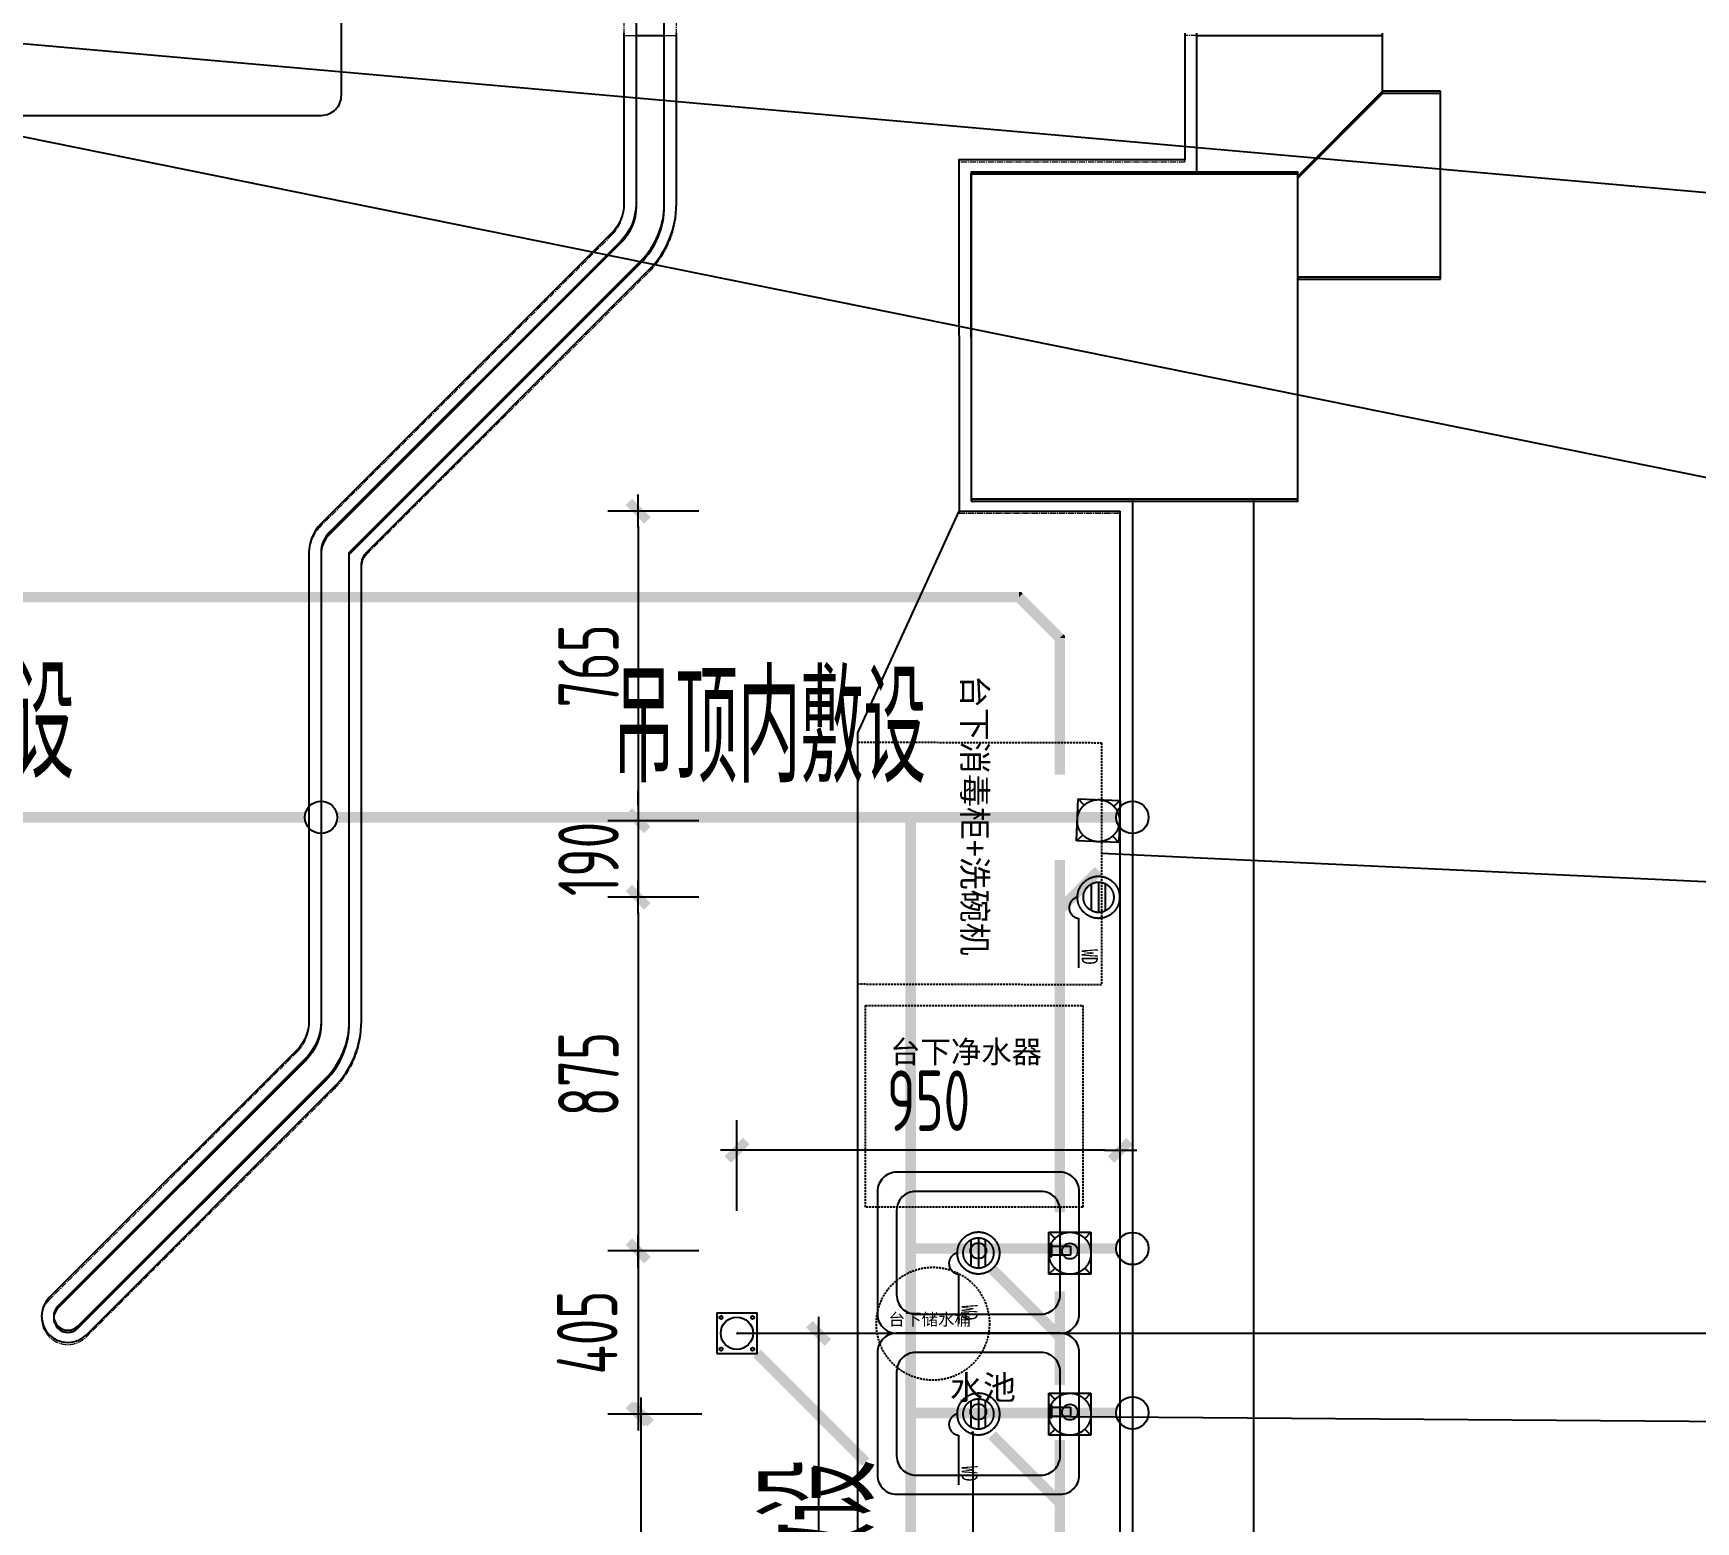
# Model space of a CAD drawing. Header units: millimetres. Extents: x -42850 to 60853, y 3819 to 26094.
# Drawn here: x 20791 to 24910, y 16432 to 20120 of the extents above; entities that cross this region are included whole.
import ezdxf
from ezdxf.enums import TextEntityAlignment as Align

# ---------------------------------------------------------------- set-up
doc = ezdxf.new("R2010")
doc.units = ezdxf.units.MM
doc.header["$LTSCALE"] = 200
for name, pattern in [('DASH', [0.35, 0.25, -0.1]), ('DASHED2', [0.375, 0.25, -0.125]), ('M-CENTER', [11.25, 7.5, -1.25, 1.25, -1.25])]:
    doc.linetypes.add(name, pattern=pattern)
for name, color, linetype in [('A-DIM--土建尺寸', 44, 'Continuous'), ('A-WALL-墙体', 160, 'Continuous'), ('EC-LAUN-给排水', 1, 'DASH'), ('FF-FINISH DIM-完成面尺寸', 44, 'Continuous'), ('PIPE-废水', 31, 'TG_F'), ('PIPE-给水', 3, 'TG_J'), ('TWT_TEXT', 7, 'Continuous'), ('VPIPE-给水', 3, 'Continuous'), ('全灰平面', 250, 'Continuous')]:
    doc.layers.add(name, color=color, linetype=linetype)
doc.layers.add('FF-FINISH-墙体完成面', color=20, linetype='M-CENTER', lineweight=13)
doc.styles.add('CCD-DIM', font='archs.shx', dxfattribs={"width": 0.75})
doc.styles.add('DIM', font='')
doc.styles.get("Standard").update_dxf_attribs({"font": 'gbenor.shx', "width": 0.8, "bigfont": 'gbcbig.shx'})
doc.styles.add('TG_LINETYPE', font='SIMPLEX', dxfattribs={"width": 0.8, "height": 2.5, "bigfont": 'HZTXT'})
doc.styles.add('TongRui-JC', font='times.ttf')
doc.styles.add('宋体', font='')
doc.styles.get('DIM').set_extended_font_data('SimSun')
doc.styles.get('宋体').set_extended_font_data('SimSun')
doc.linetypes.add('TG_F', pattern='A,2,-0.3,["F",TG_LINETYPE,S=0.1,R=0,X=-0.23,Y=-0.15],0', length=2.3)
doc.linetypes.add('TG_J', pattern='A,2,-0.3,["J",TG_LINETYPE,S=0.1,R=0,X=-0.23,Y=-0.15],0', length=2.3)
doc.dimstyles.new('CCD_DIM_1', dxfattribs={"dimtxt": 2, "dimasz": 0.5, "dimexe": 1, "dimexo": 1.5, "dimgap": 0.6, "dimtad": 1, "dimdec": 0, "dimrnd": 5, "dimzin": 12, "dimdsep": 46, "dimtxsty": 'CCD-DIM', "dimblk": 'CCD_Dimension_Tick', "dimcen": 0.125, "dimclrd": 44, "dimclre": 44, "dimclrt": 50, "dimadec": 0, "dimazin": 0, "dimtfac": 1, "dimtdec": 0, "dimtix": 1, "dimtmove": 1, "dimatfit": 3, "dimldrblk": 'CCD_Leader_Dot', "dimfxl": 2, "dimfxlon": 1, "dimtvp": 1, "dimtolj": 1, "dimtzin": 0, "dimarcsym": 0})
doc.dimstyles.new('CCD_DIM_100', dxfattribs={"dimscale": 100, "dimtxt": 2.5, "dimasz": 0.3, "dimexe": 0.5, "dimexo": 1.5, "dimgap": 0.6, "dimtad": 1, "dimdec": 0, "dimrnd": 5, "dimzin": 12, "dimdsep": 46, "dimtxsty": 'CCD-DIM', "dimblk": 'CCD_Dimension_Tick', "dimcen": 0.125, "dimclrd": 44, "dimclre": 44, "dimclrt": 50, "dimadec": 0, "dimazin": 0, "dimtfac": 1, "dimtdec": 0, "dimtix": 1, "dimtmove": 1, "dimatfit": 3, "dimldrblk": 'CCD_Leader_Dot', "dimfxl": 2, "dimfxlon": 1, "dimtvp": 1, "dimtolj": 1, "dimtzin": 0, "dimarcsym": 0})
doc.dimstyles.new('引线', dxfattribs={"dimtxt": 2.5, "dimasz": 1, "dimexe": 1, "dimexo": 1, "dimgap": 1, "dimtad": 1, "dimdec": 0, "dimzin": 0, "dimdsep": 46, "dimtxsty": 'DIM', "dimblk": 'ARCHTICK', "dimcen": 0, "dimclrd": 256, "dimclre": 256, "dimclrt": 256, "dimadec": 0, "dimazin": 0, "dimtfac": 0.5, "dimtdec": 0, "dimtix": 1, "dimtmove": 2, "dimatfit": 2, "dimldrblk": 'A', "dimfxl": 6, "dimfxlon": 1, "dimtolj": 1, "dimtzin": 0, "dimlwd": -1, "dimlwe": -1, "dimarcsym": 0})

# ---------------------------------------------------------------- blocks, each defined once
blk = doc.blocks.new('_ARCHTICK')
at = {"color": 0, "linetype": 'ByBlock', "const_width": 0.4}
blk.add_lwpolyline([(-0.5, -0.5), (0.5, 0.5)], dxfattribs=at)
blk = doc.blocks.new('A')
at = {"color": 0, "lineweight": -2}
for p, q in [((-0.4, 0), (-2.1, 0)), ((-1.4, 1.1), (-1.1, 1.4)), ((-1.4, 1.1), (-0.4, 0)), ((-1.4, -1.1), (-0.4, 0)), ((-1.1, 1.4), (0, 0)), ((-1.1, -1.4), (0, 0)), ((-1.4, -1.1), (-1.1, -1.4))]:
    blk.add_line(p, q, dxfattribs=at)
for points in [[(-1.4, 1.1), (-1.1, 1.4), (-0.4, 0), (0, 0)], [(-1.4, -1.1), (-1.1, -1.4), (-0.4, 0), (0, 0)]]:
    blk.add_solid(points, dxfattribs=at)
blk = doc.blocks.new('CCD_Dimension_Tick')
at = {"color": 0, "linetype": 'ByBlock', "lineweight": -2}
for p, q in [((-1.09, 0), (0, 0)), ((0, 0), (1.09, 0))]:
    blk.add_line(p, q, dxfattribs=at)
at = {"color": 0, "linetype": 'Continuous', "lineweight": -2, "const_width": 0.608}
blk.add_lwpolyline([(-0.61, -0.61), (0.61, 0.61)], dxfattribs=at)
blk = doc.blocks.new('*D183')
at = {"layer": 'DEFPOINTS', "color": 0, "linetype": 'ByBlock', "ltscale": 100, "transparency": 16777216}
for p in [(15534.7, 74152.1), (15737.5, 74152.1), (15358.8, 71446.5)]:
    blk.add_point(p, dxfattribs=at)
at = {"layer": 'FF-FINISH-墙体完成面', "color": 44, "linetype": 'ByBlock', "lineweight": -2, "ltscale": 100, "transparency": 16777216}
for p, q in [((15647.2, 74152.1), (15812.5, 74152.1)), ((15737.5, 71484), (15737.5, 74114.6)), ((15587.5, 71446.5), (15812.5, 71446.5))]:
    blk.add_line(p, q, dxfattribs=at)
at = {"layer": 'FF-FINISH-墙体完成面', "color": 44, "linetype": 'ByBlock', "lineweight": -2, "ltscale": 100, "transparency": 16777216, "xscale": 37.5, "yscale": 37.5, "zscale": 37.5}
for p, rotation in [((15737.5, 74152.1), 90), ((15737.5, 71446.5), 270)]:
    blk.add_blockref('CCD_Dimension_Tick', p, dxfattribs=dict(at, rotation=rotation))
at = {"layer": 'FF-FINISH-墙体完成面', "color": 50, "linetype": 'ByBlock', "ltscale": 100, "transparency": 16777216, "insert": (15611.2, 72799.3), "char_height": 150, "attachment_point": 5, "rotation": 90, "style": 'CCD-DIM'}
blk.add_mtext('\\A1;2705', dxfattribs=at)
blk = doc.blocks.new('CCD_Leader_Dot')
at = {"color": 0, "linetype": 'ByBlock'}
blk.add_line((-5, 0), (-10, 0), dxfattribs=at)
at = {"color": 0, "linetype": 'ByBlock', "const_width": 5}
blk.add_lwpolyline([(-2.5, 0, 1), (2.5, 0, 1)], format="xyb", close=True, dxfattribs=at)
blk = doc.blocks.new('*D184')
at = {"layer": 'DEFPOINTS', "color": 0, "linetype": 'ByBlock', "ltscale": 100, "transparency": 16777216}
for p in [(15534.7, 74605.4), (15534.7, 74152.1), (16484.7, 74174.5)]:
    blk.add_point(p, dxfattribs=at)
at = {"layer": 'FF-FINISH-墙体完成面', "color": 44, "linetype": 'ByBlock', "lineweight": -2, "ltscale": 100, "transparency": 16777216}
for p, q in [((15534.7, 74455.4), (15534.7, 74680.4)), ((16484.7, 74455.4), (16484.7, 74680.4)), ((16447.2, 74605.4), (15572.2, 74605.4))]:
    blk.add_line(p, q, dxfattribs=at)
at = {"layer": 'FF-FINISH-墙体完成面', "color": 44, "linetype": 'ByBlock', "lineweight": -2, "ltscale": 100, "transparency": 16777216, "xscale": 37.5, "yscale": 37.5, "zscale": 37.5, "rotation": 180}
blk.add_blockref('CCD_Dimension_Tick', (15534.7, 74605.4), dxfattribs=at)
at = {"layer": 'FF-FINISH-墙体完成面', "color": 44, "linetype": 'ByBlock', "lineweight": -2, "ltscale": 100, "transparency": 16777216, "xscale": 37.5, "yscale": 37.5, "zscale": 37.5}
blk.add_blockref('CCD_Dimension_Tick', (16484.7, 74605.4), dxfattribs=at)
at = {"layer": 'FF-FINISH-墙体完成面', "color": 50, "linetype": 'ByBlock', "ltscale": 100, "transparency": 16777216, "insert": (16009.7, 74728.5), "char_height": 150, "attachment_point": 5, "style": 'CCD-DIM'}
blk.add_mtext('\\A1;950', dxfattribs=at)
blk = doc.blocks.new('*D185')
at = {"layer": 'DEFPOINTS', "color": 0, "linetype": 'ByBlock', "ltscale": 100, "transparency": 16777216}
for p in [(15779.1, 74356.3), (15290.1, 73952), (15779.1, 73952)]:
    blk.add_point(p, dxfattribs=at)
at = {"layer": 'FF-FINISH-墙体完成面', "color": 44, "linetype": 'ByBlock', "lineweight": -2, "ltscale": 100, "transparency": 16777216}
for p, q in [((15440.1, 74356.3), (15215.1, 74356.3)), ((15290.1, 74318.8), (15290.1, 73989.5)), ((15440.1, 73952), (15215.1, 73952))]:
    blk.add_line(p, q, dxfattribs=at)
at = {"layer": 'FF-FINISH-墙体完成面', "color": 44, "linetype": 'ByBlock', "lineweight": -2, "ltscale": 100, "transparency": 16777216, "xscale": 37.5, "yscale": 37.5, "zscale": 37.5}
for p, rotation in [((15290.1, 74356.3), 90), ((15290.1, 73952), 270)]:
    blk.add_blockref('CCD_Dimension_Tick', p, dxfattribs=dict(at, rotation=rotation))
at = {"layer": 'FF-FINISH-墙体完成面', "color": 50, "linetype": 'ByBlock', "ltscale": 100, "transparency": 16777216, "insert": (15163.8, 74154.1), "char_height": 150, "attachment_point": 5, "rotation": 90, "style": 'CCD-DIM'}
blk.add_mtext('\\A1;405', dxfattribs=at)
blk = doc.blocks.new('*D186')
at = {"layer": 'DEFPOINTS', "color": 0, "linetype": 'ByBlock', "ltscale": 100, "transparency": 16777216}
for p in [(16076.9, 75232.4), (15290.1, 74356.3), (15779.1, 74356.3)]:
    blk.add_point(p, dxfattribs=at)
at = {"layer": 'FF-FINISH-墙体完成面', "color": 44, "linetype": 'ByBlock', "lineweight": -2, "ltscale": 100, "transparency": 16777216}
for p, q in [((15440.1, 75232.4), (15215.1, 75232.4)), ((15290.1, 75194.9), (15290.1, 74393.8)), ((15440.1, 74356.3), (15215.1, 74356.3))]:
    blk.add_line(p, q, dxfattribs=at)
at = {"layer": 'FF-FINISH-墙体完成面', "color": 44, "linetype": 'ByBlock', "lineweight": -2, "ltscale": 100, "transparency": 16777216, "xscale": 37.5, "yscale": 37.5, "zscale": 37.5}
for p, rotation in [((15290.1, 75232.4), 90), ((15290.1, 74356.3), 270)]:
    blk.add_blockref('CCD_Dimension_Tick', p, dxfattribs=dict(at, rotation=rotation))
at = {"layer": 'FF-FINISH-墙体完成面', "color": 50, "linetype": 'ByBlock', "ltscale": 100, "transparency": 16777216, "insert": (15167, 74794.3), "char_height": 150, "attachment_point": 5, "rotation": 90, "style": 'CCD-DIM'}
blk.add_mtext('\\A1;875', dxfattribs=at)
blk = doc.blocks.new('*D187')
at = {"layer": 'DEFPOINTS', "color": 0, "linetype": 'ByBlock', "ltscale": 100, "transparency": 16777216}
for p in [(16076.6, 75422.2), (15290.1, 75232.4), (16076.9, 75232.4)]:
    blk.add_point(p, dxfattribs=at)
at = {"layer": 'FF-FINISH-墙体完成面', "color": 44, "linetype": 'ByBlock', "lineweight": -2, "ltscale": 100, "transparency": 16777216}
for p, q in [((15290.1, 75459.7), (15290.1, 75497.2)), ((15440.1, 75422.2), (15215.1, 75422.2)), ((15290.1, 75422.2), (15290.1, 75232.4)), ((15440.1, 75232.4), (15215.1, 75232.4)), ((15290.1, 75194.9), (15290.1, 75157.4))]:
    blk.add_line(p, q, dxfattribs=at)
at = {"layer": 'FF-FINISH-墙体完成面', "color": 44, "linetype": 'ByBlock', "lineweight": -2, "ltscale": 100, "transparency": 16777216, "xscale": 37.5, "yscale": 37.5, "zscale": 37.5}
for p, rotation in [((15290.1, 75422.2), 270), ((15290.1, 75232.4), 90)]:
    blk.add_blockref('CCD_Dimension_Tick', p, dxfattribs=dict(at, rotation=rotation))
at = {"layer": 'FF-FINISH-墙体完成面', "color": 50, "linetype": 'ByBlock', "ltscale": 100, "transparency": 16777216, "insert": (15167, 75327.3), "char_height": 150, "attachment_point": 5, "rotation": 90, "style": 'CCD-DIM'}
blk.add_mtext('\\A1;190', dxfattribs=at)
blk = doc.blocks.new('*D188')
at = {"layer": 'DEFPOINTS', "color": 0, "linetype": 'ByBlock', "ltscale": 100, "transparency": 16777216}
for p in [(16130.6, 76189.4), (15290.1, 75422.2), (16076.6, 75422.2)]:
    blk.add_point(p, dxfattribs=at)
at = {"layer": 'FF-FINISH-墙体完成面', "color": 44, "linetype": 'ByBlock', "lineweight": -2, "ltscale": 100, "transparency": 16777216}
for p, q in [((15440.1, 76189.4), (15215.1, 76189.4)), ((15290.1, 76151.9), (15290.1, 75459.7)), ((15440.1, 75422.2), (15215.1, 75422.2))]:
    blk.add_line(p, q, dxfattribs=at)
at = {"layer": 'FF-FINISH-墙体完成面', "color": 44, "linetype": 'ByBlock', "lineweight": -2, "ltscale": 100, "transparency": 16777216, "xscale": 37.5, "yscale": 37.5, "zscale": 37.5}
for p, rotation in [((15290.1, 76189.4), 90), ((15290.1, 75422.2), 270)]:
    blk.add_blockref('CCD_Dimension_Tick', p, dxfattribs=dict(at, rotation=rotation))
at = {"layer": 'FF-FINISH-墙体完成面', "color": 50, "linetype": 'ByBlock', "ltscale": 100, "transparency": 16777216, "insert": (15167, 75805.8), "char_height": 150, "attachment_point": 5, "rotation": 90, "style": 'CCD-DIM'}
blk.add_mtext('\\A1;765', dxfattribs=at)
blk = doc.blocks.new('*D190')
at = {"layer": 'DEFPOINTS', "color": 0, "linetype": 'ByBlock', "ltscale": 100, "transparency": 16777216}
for p in [(15297.7, 73952), (15779.1, 73952), (16130.9, 71088.9)]:
    blk.add_point(p, dxfattribs=at)
at = {"layer": 'FF-FINISH-墙体完成面', "color": 44, "linetype": 'ByBlock', "lineweight": -2, "ltscale": 100, "transparency": 16777216}
for p, q in [((15447.7, 73952), (15222.7, 73952)), ((15297.7, 71126.4), (15297.7, 73914.5)), ((15447.7, 71088.9), (15222.7, 71088.9))]:
    blk.add_line(p, q, dxfattribs=at)
at = {"layer": 'FF-FINISH-墙体完成面', "color": 44, "linetype": 'ByBlock', "lineweight": -2, "ltscale": 100, "transparency": 16777216, "xscale": 37.5, "yscale": 37.5, "zscale": 37.5}
for p, rotation in [((15297.7, 73952), 90), ((15297.7, 71088.9), 270)]:
    blk.add_blockref('CCD_Dimension_Tick', p, dxfattribs=dict(at, rotation=rotation))
at = {"layer": 'FF-FINISH-墙体完成面', "color": 50, "linetype": 'ByBlock', "ltscale": 100, "transparency": 16777216, "insert": (15174.6, 72520.4), "char_height": 150, "attachment_point": 5, "rotation": 90, "style": 'CCD-DIM'}
blk.add_mtext('\\A1;2865', dxfattribs=at)
blk = doc.blocks.new('*D146')
at = {"layer": 'DEFPOINTS', "color": 0, "ltscale": 100, "transparency": 16777216}
for p in [(1401400.7, -74192.1), (1402408.7, -75693.6), (1402926.8, -75693.6)]:
    blk.add_point(p, dxfattribs=at)
at = {"layer": '全灰平面', "color": 250, "lineweight": -2, "ltscale": 100, "transparency": 16777216}
for p, q in [((1402726.8, -74192.1), (1402976.8, -74192.1)), ((1402926.8, -74222.1), (1402926.8, -75663.6)), ((1402726.8, -75693.6), (1402976.8, -75693.6))]:
    blk.add_line(p, q, dxfattribs=at)
at = {"layer": '全灰平面', "color": 250, "lineweight": -2, "ltscale": 100, "transparency": 16777216, "xscale": 30, "yscale": 30, "zscale": 30}
for p, rotation in [((1402926.8, -74192.1), 90), ((1402926.8, -75693.6), 270)]:
    blk.add_blockref('CCD_Dimension_Tick', p, dxfattribs=dict(at, rotation=rotation))
at = {"layer": '全灰平面', "color": 250, "ltscale": 100, "transparency": 16777216, "insert": (1402741.8, -74942.9), "char_height": 250, "attachment_point": 5, "rotation": 90, "style": 'CCD-DIM'}
blk.add_mtext('\\A1;1500', dxfattribs=at)
blk = doc.blocks.new('*D147')
at = {"layer": 'DEFPOINTS', "color": 0, "ltscale": 100, "transparency": 16777216}
for p in [(1402408.7, -75693.6), (1401048.7, -76847.5), (1402926.8, -76847.5)]:
    blk.add_point(p, dxfattribs=at)
at = {"layer": '全灰平面', "color": 250, "lineweight": -2, "ltscale": 100, "transparency": 16777216}
for p, q in [((1402726.8, -75693.6), (1402976.8, -75693.6)), ((1402926.8, -75723.6), (1402926.8, -76817.5)), ((1402726.8, -76847.5), (1402976.8, -76847.5))]:
    blk.add_line(p, q, dxfattribs=at)
at = {"layer": '全灰平面', "color": 250, "lineweight": -2, "ltscale": 100, "transparency": 16777216, "xscale": 30, "yscale": 30, "zscale": 30}
for p, rotation in [((1402926.8, -75693.6), 90), ((1402926.8, -76847.5), 270)]:
    blk.add_blockref('CCD_Dimension_Tick', p, dxfattribs=dict(at, rotation=rotation))
at = {"layer": '全灰平面', "color": 250, "ltscale": 100, "transparency": 16777216, "insert": (1402741.8, -76270.6), "char_height": 250, "attachment_point": 5, "rotation": 90, "style": 'CCD-DIM'}
blk.add_mtext('\\A1;1155', dxfattribs=at)
blk = doc.blocks.new('*D134')
at = {"layer": 'DEFPOINTS', "color": 0, "ltscale": 100, "transparency": 16777216}
for p in [(1401048.7, -76847.5), (1400638.7, -82132.8), (1402926.8, -82132.8)]:
    blk.add_point(p, dxfattribs=at)
at = {"layer": '全灰平面', "color": 250, "lineweight": -2, "ltscale": 100, "transparency": 16777216}
for p, q in [((1402726.8, -76847.5), (1402976.8, -76847.5)), ((1402926.8, -76877.5), (1402926.8, -82102.8)), ((1402726.8, -82132.8), (1402976.8, -82132.8))]:
    blk.add_line(p, q, dxfattribs=at)
at = {"layer": '全灰平面', "color": 250, "lineweight": -2, "ltscale": 100, "transparency": 16777216, "xscale": 30, "yscale": 30, "zscale": 30}
for p, rotation in [((1402926.8, -76847.5), 90), ((1402926.8, -82132.8), 270)]:
    blk.add_blockref('CCD_Dimension_Tick', p, dxfattribs=dict(at, rotation=rotation))
at = {"layer": '全灰平面', "color": 250, "ltscale": 100, "transparency": 16777216, "insert": (1402741.8, -79490.2), "char_height": 250, "attachment_point": 5, "rotation": 90, "style": 'CCD-DIM'}
blk.add_mtext('\\A1;5285', dxfattribs=at)
blk = doc.blocks.new('冷水給水')
at = {"layer": 'EC-LAUN-给排水'}
for p, q in [((182.222, 46.286, -2.582), (182.161, 46.347, -2.582)), ((182.516, 46.286, -2.582), (182.577, 46.347, -2.582)), ((182.222, 45.992, -2.582), (182.161, 45.931, -2.582)), ((182.516, 45.992, -2.582), (182.577, 45.931, -2.582))]:
    blk.add_line(p, q, dxfattribs=at)
at = {"layer": 'EC-LAUN-给排水', "elevation": -2.582}
blk.add_lwpolyline([(182.161, 46.347), (182.577, 46.347), (182.577, 45.931), (182.161, 45.931)], close=True, dxfattribs=at)
at = {"layer": 'EC-LAUN-给排水'}
blk.add_circle((182.369, 46.139, -2.582), 0.208, dxfattribs=at)
blk = doc.blocks.new('落水口原型')
for p, q in [((2.72, 2.1), (0.07, 2.1)), ((-0.1, 1.4), (2.9, 1.4)), ((2.72, 0.7), (0.07, 0.7))]:
    blk.add_line(p, q)
for radius in [2.08, 1.5]:
    blk.add_circle((1.4, 1.4), radius)
blk.add_arc((2.43, -0.45), 1.06, 192.6569, 353.1909)
blk = doc.blocks.new('壁面落水口')
at = {"layer": 'EC-LAUN-给排水', "linetype": 'Continuous'}
blk.add_line((186.96, 47.732, -2.582), (187.45, 47.732, -2.582), dxfattribs=at)
at = {"layer": 'EC-LAUN-给排水', "xscale": 0.1, "yscale": 0.1, "zscale": 0.1}
blk.add_blockref('落水口原型', (186.612, 47.79, -2.582), dxfattribs=at)
at = {"layer": 'EC-LAUN-给排水', "color": 40, "style": '宋体', "width": 0.7}
blk.add_text('WD', height=0.1594, dxfattribs=at).set_placement((187.416, 47.716, -2.582), align=Align.BOTTOM_RIGHT)
blk = doc.blocks.new('*D168')
at = {"layer": 'A-DIM--土建尺寸', "color": 44, "lineweight": -2, "ltscale": 100, "transparency": 16777216}
for p, q in [((27275.1, -13676.3), (27462.6, -13676.3)), ((27425.1, -13698.8), (27425.1, -18939)), ((27275.1, -18961.5), (27462.6, -18961.5))]:
    blk.add_line(p, q, dxfattribs=at)
at = {"layer": 'DEFPOINTS', "color": 0, "ltscale": 100, "transparency": 16777216}
for p in [(25547, -13676.3), (25137, -18961.5), (27425.1, -18961.5)]:
    blk.add_point(p, dxfattribs=at)
at = {"layer": 'A-DIM--土建尺寸', "color": 44, "lineweight": -2, "ltscale": 100, "transparency": 16777216, "xscale": 22.5, "yscale": 22.5, "zscale": 22.5}
for p, rotation in [((27425.1, -13676.3), 90), ((27425.1, -18961.5), 270)]:
    blk.add_blockref('CCD_Dimension_Tick', p, dxfattribs=dict(at, rotation=rotation))
at = {"layer": 'A-DIM--土建尺寸', "color": 50, "ltscale": 100, "transparency": 16777216, "insert": (27282.5, -16318.9), "char_height": 187.5, "attachment_point": 5, "rotation": 90, "style": 'CCD-DIM'}
blk.add_mtext('\\A1;5285', dxfattribs=at)
blk = doc.blocks.new('*D167')
at = {"layer": 'A-DIM--土建尺寸', "color": 44, "lineweight": -2, "ltscale": 100, "transparency": 16777216}
for p, q in [((27275.1, -12522.4), (27462.6, -12522.4)), ((27425.1, -12544.9), (27425.1, -13653.8)), ((27275.1, -13676.3), (27462.6, -13676.3))]:
    blk.add_line(p, q, dxfattribs=at)
at = {"layer": 'DEFPOINTS', "color": 0, "ltscale": 100, "transparency": 16777216}
for p in [(26907, -12522.4), (25547, -13676.3), (27425.1, -13676.3)]:
    blk.add_point(p, dxfattribs=at)
at = {"layer": 'A-DIM--土建尺寸', "color": 44, "lineweight": -2, "ltscale": 100, "transparency": 16777216, "xscale": 22.5, "yscale": 22.5, "zscale": 22.5}
for p, rotation in [((27425.1, -12522.4), 90), ((27425.1, -13676.3), 270)]:
    blk.add_blockref('CCD_Dimension_Tick', p, dxfattribs=dict(at, rotation=rotation))
at = {"layer": 'A-DIM--土建尺寸', "color": 50, "ltscale": 100, "transparency": 16777216, "insert": (27286.4, -13099.3), "char_height": 187.5, "attachment_point": 5, "rotation": 90, "style": 'CCD-DIM'}
blk.add_mtext('\\A1;1155', dxfattribs=at)
blk = doc.blocks.new('*D192')
at = {"layer": 'A-DIM--土建尺寸', "color": 44, "lineweight": -2, "ltscale": 100, "transparency": 16777216}
for p, q in [((18653, 78869.5), (18840.5, 78869.5)), ((18803, 78847), (18803, 77390.5)), ((18653, 77368), (18840.5, 77368))]:
    blk.add_line(p, q, dxfattribs=at)
at = {"layer": 'DEFPOINTS', "color": 0, "ltscale": 100, "transparency": 16777216}
for p in [(17276.9, 78869.5), (18284.8, 77368), (18803, 77368)]:
    blk.add_point(p, dxfattribs=at)
at = {"layer": 'A-DIM--土建尺寸', "color": 44, "lineweight": -2, "ltscale": 100, "transparency": 16777216, "xscale": 22.5, "yscale": 22.5, "zscale": 22.5}
for p, rotation in [((18803, 78869.5), 90), ((18803, 77368), 270)]:
    blk.add_blockref('CCD_Dimension_Tick', p, dxfattribs=dict(at, rotation=rotation))
at = {"layer": 'A-DIM--土建尺寸', "color": 50, "ltscale": 100, "transparency": 16777216, "insert": (18664.2, 78118.8), "char_height": 187.5, "attachment_point": 5, "rotation": 90, "style": 'CCD-DIM'}
blk.add_mtext('\\A1;1500', dxfattribs=at)
blk = doc.blocks.new('fewgwgwg')
at = {"layer": '全灰平面', "color": 250}
for p, q in [((1400798.6, -76037.5), (1400798.6, -75693.6)), ((1401258.6, -75837.4), (1401258.6, -75693.6)), ((1401048.4, -76047.5), (1401258.6, -75837.4)), ((1401258.6, -75837.4), (1401048.4, -76047.5)), ((1401402.3, -75837.4), (1401258.6, -75837.4)), ((1401402.3, -76297.4), (1401402.3, -75837.4)), ((1401048.7, -76297.4), (1401402.3, -76297.4))]:
    blk.add_line(p, q, dxfattribs=at)
at = {"layer": '全灰平面', "color": 250, "linetype": 'Continuous'}
for p, q in [((1400438.8, -78694.3), (1400434, -78694.3)), ((1400434, -78694.3), (1400434, -78724.9)), ((1400434, -78698.6), (1400485, -78698.6)), ((1400485, -78721.7), (1400434, -78721.7)), ((1400438.8, -78724.9), (1400438.8, -78694.3)), ((1400485, -78698.6), (1400485, -78721.7)), ((1400434, -78724.9), (1400438.8, -78724.9)), ((1400438.8, -79093.3), (1400434, -79093.3)), ((1400434, -79093.3), (1400434, -79123.9)), ((1400438.8, -79123.9), (1400438.8, -79093.3)), ((1400434, -79097.6), (1400485, -79097.6)), ((1400485, -79120.7), (1400434, -79120.7)), ((1400434, -79123.9), (1400438.8, -79123.9)), ((1400485, -79097.6), (1400485, -79120.7))]:
    blk.add_line(p, q, dxfattribs=at)
at = {"layer": '全灰平面', "color": 250, "ltscale": 100}
blk.add_lwpolyline([(1397878.6, -75897.1), (1398628.6, -75897.1, 0.414214), (1398678.6, -75847.1), (1398678.6, -74897.1), (1394059.7, -74897.1, 0.668179), (1393635.4, -75921.4), (1396873.8, -79159.8)], format="xyb", dxfattribs=at)
at = {"layer": '全灰平面', "color": 250, "ltscale": 0.01}
blk.add_lwpolyline([(1399378.6, -75693.6), (1399378.6, -76116.7, -0.198912), (1399349.4, -76187.4), (1398627.5, -76909.2, 0.198912), (1398598.2, -76980), (1398598.2, -78141.6, -0.198912), (1398569, -78212.3), (1397954.8, -78826.5, 1), (1398046.7, -78918.4), (1398660.9, -78304.3, 0.198912), (1398728.2, -78141.6), (1398728.2, -77013.1, -0.198912), (1398742.9, -76977.7), (1399441.3, -76279.3, 0.198912), (1399508.6, -76116.7), (1399508.6, -75693.6)], format="xyb", dxfattribs=at)
at = {"layer": '全灰平面', "color": 250}
blk.add_lwpolyline([(1399408.6, -75693.6), (1399408.6, -76116.7, -0.198912), (1399370.6, -76208.6), (1398648.7, -76930.5, 0.198912), (1398628.2, -76980), (1398628.2, -78141.6, -0.198912), (1398590.2, -78233.5), (1397976, -78847.7, 1), (1398025.5, -78897.2), (1398639.7, -78283, 0.198912), (1398698.2, -78141.6), (1398698.2, -76980), (1399420.1, -76258.1, 0.198912), (1399478.6, -76116.7), (1399478.6, -75693.6)], format="xyb", dxfattribs=at)
at = {"layer": '全灰平面', "color": 250, "ltscale": 0.01}
for points in [[(1400768.6, -75693.6), (1400768.6, -76007.5), (1400208.6, -76007.5), (1400209, -76877.5)], [(1399958.4, -81972.8), (1400608.7, -81972.8), (1400608.4, -76877.5)], [(1400209, -76877.5), (1400608.4, -76877.5)], [(1400209, -76877.5), (1400608.4, -76877.5)]]:
    blk.add_lwpolyline(points, dxfattribs=at)
at = {"layer": '全灰平面', "color": 250}
blk.add_lwpolyline([(1400239, -76847.5), (1401048.7, -76847.5), (1401048.3, -76037.5), (1400238.7, -76037.5)], close=True, dxfattribs=at)
for points in [[(1400638.7, -76847.5), (1400638.7, -88477.5)], [(1400938.7, -76847.5), (1400938.7, -88477.5)], [(1399958.5, -78937.4), (1399958.4, -77427.5), (1400209, -76877.5)], [(1399958.6, -81972.8), (1399958.5, -78937.4)]]:
    blk.add_lwpolyline(points, dxfattribs=at)
at = {"layer": '全灰平面', "color": 250, "linetype": 'DASHED2', "ltscale": 0.1}
for points in [[(1399958.4, -77450.2), (1400562.4, -77451.5), (1400562.4, -78051.5), (1399958.4, -78050.2)], [(1400516, -78102.4), (1400516, -78602.4), (1399976.9, -78602.4), (1399976.9, -78102.4)]]:
    blk.add_lwpolyline(points, close=True, dxfattribs=at)
at = {"layer": '全灰平面', "color": 250, "linetype": 'Continuous'}
for points in [[(1400006.9, -78563.3), (1400006.9, -78867.4, 0.414214), (1400054.4, -78914.8), (1400459.5, -78914.8, 0.414214), (1400506.9, -78867.4), (1400506.9, -78563.3, 0.414214), (1400459.5, -78515.8), (1400054.4, -78515.8, 0.414214)], [(1400054.4, -78610.7), (1400054.4, -78819.9, 0.414214), (1400101.8, -78867.4), (1400412, -78867.4, 0.414214), (1400459.5, -78819.9), (1400459.5, -78610.7, 0.414214), (1400412, -78563.3), (1400101.8, -78563.3, 0.414214)], [(1400006.9, -78962.3), (1400006.9, -79266.3, 0.414214), (1400054.4, -79313.8), (1400459.5, -79313.8, 0.414214), (1400506.9, -79266.3), (1400506.9, -78962.3, 0.414214), (1400459.5, -78914.8), (1400054.4, -78914.8, 0.414214)], [(1400054.4, -79009.7), (1400054.4, -79218.9, 0.414214), (1400101.8, -79266.3), (1400412, -79266.3, 0.414214), (1400459.5, -79218.9), (1400459.5, -79009.7, 0.414214), (1400412, -78962.3), (1400101.8, -78962.3, 0.414214)]]:
    blk.add_lwpolyline(points, format="xyb", close=True, dxfattribs=at)
blk.add_lwpolyline([(1399608.5, -78964.8), (1399708.5, -78964.8), (1399708.5, -78864.8), (1399608.5, -78864.8)], close=True, dxfattribs=at)
for centre, radius in [((1400256.9, -78710.7), 19.5), ((1400483.8, -78711.2), 19.5), ((1399619.4, -78875.7), 4), ((1399658.5, -78914.8), 40), ((1399697.6, -78875.7), 4), ((1399619.4, -78954), 4), ((1399697.6, -78954), 4), ((1400256.9, -79109.7), 19.5), ((1400483.8, -79110.2), 19.5)]:
    blk.add_circle(centre, radius, dxfattribs=at)
at = {"layer": '全灰平面', "color": 250, "linetype": 'DASHED2', "ltscale": 0.1}
blk.add_circle((1400144.3, -78891.3), 140, dxfattribs=at)
at = {"layer": '全灰平面', "color": 250, "attachment_point": 1, "style": 'TongRui-JC'}
for s, width, gutter_width, insert, char_height, rotation in [('{\\fSimSun|b0|i0|c134|p2;台下消毒柜+洗碗机}', 898.797, 207.9, (1400278.1, -77283.4), 60, 270), ('{\\fSimSun|b0|i0|c134|p2;台下净水器}', 826.978, 191.3, (1400038.2, -78189.8), 55.206, 0), ('{\\fSimSun|b0|i0|c134|p2;台下储水桶}', 898.797, 207.9, (1400034.3, -78865.5), 30, 0), ('{\\fSimSun|b0|i0|c134|p2;水池}', 898.797, 207.9, (1400186.4, -79019), 60, 0)]:
    blk.add_mtext_dynamic_manual_height_columns(s, width=width, gutter_width=gutter_width, heights=[0], dxfattribs=dict(at, insert=insert, char_height=char_height, rotation=rotation))
at = {"layer": '全灰平面', "color": 250, "ltscale": 100}
for base, p1, p2, picture, middle in [((1402926.8111, -75693.6426), (1401400.7194, -74192.144), (1402408.6516, -75693.6426), '*D146', (1402741.8111, -74942.8933)), ((1402926.8, -76847.5), (1402408.7, -75693.6), (1401048.7, -76847.5), '*D147', (1402741.8, -76270.6)), ((1402926.8, -82132.8), (1401048.7, -76847.5), (1400638.7, -82132.8), '*D134', (1402741.8, -79490.2))]:
    dim = blk.add_linear_dim(base=base, p1=p1, p2=p2, angle=90, dimstyle='CCD_DIM_100', override={"dimclrd": 250, "dimclre": 250, "dimclrt": 250}, dxfattribs=at)
    dim.commit()
    dim.dimension.update_dxf_attribs({"geometry": picture, "text_midpoint": middle})
blk = doc.blocks.new('HesiBlk_20260924172335122')
at = {"layer": 'A-WALL-墙体'}
for p, q in [((16674.746, 77024.113), (16674.746, 77368.014)), ((16674.746, 77368.014), (17134.746, 77368.014)), ((17134.746, 77224.298), (17134.746, 77368.014)), ((17134.746, 77224.298), (16924.56, 77014.112)), ((16924.56, 77014.112), (17134.746, 77224.298)), ((17278.462, 77224.298), (17134.746, 77224.298)), ((17278.462, 76764.298), (17278.462, 77224.298)), ((16924.8, 76764.298), (17278.462, 76764.298))]:
    blk.add_line(p, q, dxfattribs=at)
for points in [[(15354.788, 77368.014), (15354.788, 79564.512, -0.41421356), (15454.788, 79664.512), (15799.762, 79664.512), (15799.762, 79734.512), (15454.788, 79734.512, 0.41421356), (15284.788, 79564.512), (15284.788, 77368.014)], [(15284.788, 77368.014), (15284.788, 76944.943, -0.19891205), (15246.712, 76853.019), (14524.893, 76131.199, 0.19891205), (14504.391, 76081.701), (14504.391, 74920.035, -0.19891205), (14466.315, 74828.111), (13852.138, 74213.933, 1), (13901.636, 74164.435), (14515.812, 74778.613, 0.19891205), (14574.391, 74920.035), (14574.391, 76081.701), (15296.209, 76803.522, 0.19891205), (15354.788, 76944.943), (15354.788, 77368.014)]]:
    blk.add_lwpolyline(points, format="xyb", dxfattribs=at)
for points in [[(15284.788, 77368.014), (15354.788, 77368.014)], [(16514.855, 76214.113), (16514.855, 64584.113)], [(16814.855, 76214.113), (16814.855, 64584.113)]]:
    blk.add_lwpolyline(points, dxfattribs=at)
blk.add_lwpolyline([(16115.129, 76214.113), (16924.8, 76214.113), (16924.47, 77024.113), (16114.8, 77024.113)], close=True, dxfattribs=at)
at = {"layer": 'FF-FINISH-墙体完成面', "ltscale": 0.01}
for points in [[(15254.788, 77968.014), (15254.788, 77368.014)], [(15384.788, 77368.014), (15384.788, 77968.014)], [(16644.746, 77368.014), (16644.746, 77054.113), (16084.788, 77054.113), (16085.142, 76184.113)], [(16674.746, 77368.014), (16644.746, 77368.014)], [(15834.595, 71088.853), (16484.855, 71088.853), (16484.537, 76184.113)], [(16085.142, 76184.113), (16484.537, 76184.113)], [(16085.142, 76184.113), (16484.537, 76184.113)]]:
    blk.add_lwpolyline(points, dxfattribs=at)
blk.add_lwpolyline([(15254.788, 77368.014), (15254.788, 76944.943, -0.19891205), (15225.498, 76874.232), (14503.68, 76152.412, 0.19891205), (14474.391, 76081.701), (14474.391, 74920.035, -0.19891205), (14445.101, 74849.324), (13830.925, 74235.146, 1), (13922.849, 74143.222), (14537.025, 74757.4, 0.19891205), (14604.391, 74920.035), (14604.391, 76048.564, -0.19891205), (14619.035, 76083.92), (15317.422, 76782.309, 0.19891205), (15384.788, 76944.943), (15384.788, 77368.014)], format="xyb", dxfattribs=at)
at = {"layer": 'FF-FINISH-墙体完成面', "linetype": 'ByBlock', "ltscale": 100}
for points in [[(15254.788, 77368.014), (15284.788, 77368.014)], [(15354.788, 77368.014), (15384.788, 77368.014)]]:
    blk.add_lwpolyline(points, dxfattribs=at)
at = {"layer": 'EC-LAUN-给排水', "xscale": 250.8885032282683, "yscale": 250.8885032282683, "zscale": 250.8885032282683}
for name, p, rotation in [('冷水給水', (26380.283, 29287.031, 647.737), 87.97258096833285), ('壁面落水口', (4405.852, 122086.324, 647.737), 269.9999999999995), ('壁面落水口', (4108.119, 121204.895, 647.737), 269.9999999999995), ('冷水給水', (27935.653, 28596.147, 647.737), 89.99999999999947), ('壁面落水口', (4108.119, 120805.907, 647.737), 269.9999999999995), ('冷水給水', (27935.653, 28197.159, 647.737), 89.99999999999947)]:
    blk.add_blockref(name, p, dxfattribs=dict(at, rotation=rotation))
at = {"layer": '全灰平面', "linetype": 'ByBlock'}
blk.add_blockref('fewgwgwg', (-1384123.852, 153066.943), dxfattribs=at)
at = {"layer": 'A-DIM--土建尺寸', "color": 4, "ltscale": 100}
dim = blk.add_linear_dim(base=(18802.959, 77368.014), p1=(17276.868, 78869.512), p2=(18284.8, 77368.014), angle=90, dimstyle='CCD_DIM_100', override={"dimscale": 75}, dxfattribs=at)
dim.commit()
dim.dimension.update_dxf_attribs({"geometry": '*D192', "text_midpoint": (18664.209, 78118.763)})
for base, p1, p2, picture, middle in [((18802.959, 76214.113), (18284.8, 77368.014), (16924.8, 76214.113), '*D167', (18664.209, 76791.063)), ((18802.959, 70928.853), (16924.8, 76214.113), (16514.855, 70928.853), '*D168', (18660.303, 73571.483))]:
    dim = blk.add_linear_dim(base=base, p1=p1, p2=p2, angle=90, dimstyle='CCD_DIM_100', override={"dimscale": 75}, dxfattribs=at)
    dim.commit()
    dim.dimension.update_dxf_attribs({"geometry": picture, "text_midpoint": middle, "insert": (-8622.174, 89890.4)})
at = {"layer": 'FF-FINISH-墙体完成面', "linetype": 'ByBlock', "ltscale": 100}
for base, p1, p2, picture, middle in [((15290.097, 75422.249), (16130.603, 76189.399), (16076.596, 75422.249), '*D188', (15166.972, 75805.824)), ((15290.097, 75232.411), (16076.596, 75422.249), (16076.881, 75232.411), '*D187', (15166.972, 75327.33)), ((15290.097, 74356.269), (16076.881, 75232.411), (15779.147, 74356.269), '*D186', (15166.972, 74794.34)), ((15290.097, 73951.994), (15779.147, 74356.269), (15779.147, 73951.994), '*D185', (15163.847, 74154.131)), ((15737.494, 74152.1291), (15358.7644, 71446.5488), (15534.6545, 74152.1291), '*D183', (15611.244, 72799.3389)), ((15297.712, 73951.994), (16130.921, 71088.853), (15779.13, 73951.994), '*D190', (15174.587, 72520.424))]:
    dim = blk.add_linear_dim(base=base, p1=p1, p2=p2, angle=90, dimstyle='CCD_DIM_1', override={"dimscale": 75, "dimlfac": -74.999999}, dxfattribs=at)
    dim.commit()
    dim.dimension.update_dxf_attribs({"geometry": picture, "text_midpoint": middle})
dim = blk.add_linear_dim(base=(15534.655, 74605.418), p1=(16484.662, 74174.501), p2=(15534.655, 74152.129), dimstyle='CCD_DIM_1', override={"dimscale": 75, "dimlfac": -74.999999}, dxfattribs=at)
dim.commit()
dim.dimension.update_dxf_attribs({"geometry": '*D184', "text_midpoint": (16009.658, 74728.543)})
at = {"layer": 'FF-FINISH DIM-完成面尺寸', "color": 43}
for points in [[(13508.182, 77370.247), (20874.146, 76719.367), (21554.077, 76719.367)], [(12631.214, 77347.235), (20873.911, 75677.643), (21565.952, 75677.643)], [(16438.589, 75341.551), (20891.841, 75133.207), (21542.436, 75133.207)], [(15534.655, 74152.129), (21836.524, 74152.129)], [(16361.163, 73946.284), (21902.852, 73904.347)], [(16119.083, 73908.04), (16119.083, 72676.281), (21827.702, 72676.281)]]:
    blk.add_leader(points, dimstyle='引线', dxfattribs=at)

msp = doc.modelspace()

# ---------------------------------------------------------------- hatches: boundary and pattern name
at = {"layer": 'PIPE-废水'}
for points in [[(23233, 18722.4), (23233, 18735.5), (23238.4, 18735.5)], [(23233, 18722.4), (23242.3, 18731.7), (23238.4, 18735.5)], [(23334.3, 18621.1), (23343.6, 18630.4), (23347.4, 18626.5)], [(23334.3, 18621.1), (23347.4, 18621.1), (23347.4, 18626.5)]]:
    msp.add_hatch(color=256, dxfattribs=at).paths.add_polyline_path(points)

# ---------------------------------------------------------------- linework, layer by layer
at = {"layer": 'PIPE-废水', "const_width": 26.2}
for points in [[(20756.8, 18722.4), (23233, 18722.4)], [(23334.3, 18621.1), (23233, 18722.4)], [(23334.3, 18282.8), (23334.3, 18621.1)], [(23334.3, 17948.7), (23334.3, 18070.9)], [(23334.3, 17948.7), (23430.2, 18044.7)], [(23334.3, 17198), (23334.3, 17948.7)], [(23334.3, 16889.6), (23166.7, 17057.2)], [(23334.3, 16770.2), (23334.3, 17002.2)], [(22584.1, 16848.5), (22853, 16579.5)], [(23334.3, 16478.5), (23166.7, 16646.1)], [(23334.3, 16478.5), (23334.3, 16633.9)], [(23334.3, 16098.3), (23334.3, 16478.5)]]:
    msp.add_lwpolyline(points, dxfattribs=at)
at = {"layer": 'PIPE-给水', "const_width": 26.2}
for points in [[(19848.3, 18176.8), (21463.8, 18176.8)], [(21543.8, 18176.8), (22964.9, 18176.8)], [(22964.9, 18176.8), (23474.3, 18176.8)], [(22964.9, 16701.2), (22964.9, 18176.8)], [(22964.9, 17108.5), (23474.3, 17108.5)], [(22964.9, 16701.2), (23474.3, 16701.2)], [(22964.9, 14775.2), (22964.9, 16701.2)]]:
    msp.add_lwpolyline(points, dxfattribs=at)
at = {"layer": 'VPIPE-给水'}
for centre in [(21503.8, 18176.8), (23514.3, 18176.8), (23514.3, 17108.5), (23514.3, 16701.2)]:
    msp.add_circle(centre, 40, dxfattribs=at)

# ---------------------------------------------------------------- block references
msp.add_blockref('HesiBlk_20260924172335122', (6999.4, -57253.6))

# ---------------------------------------------------------------- texts
at = {"layer": 'TWT_TEXT', "width": 0.8}
for s, p in [('找平层敷设', (20115, 18274.6)), ('吊顶内敷设', (22225.4, 18263.3))]:
    msp.add_text(s, height=270.07, dxfattribs=at).set_placement(p)
msp.add_text('吊顶内敷设', height=270.07, rotation=90, dxfattribs=at).set_placement((22874.1, 15808.5))

doc.saveas('drawing.dxf')
